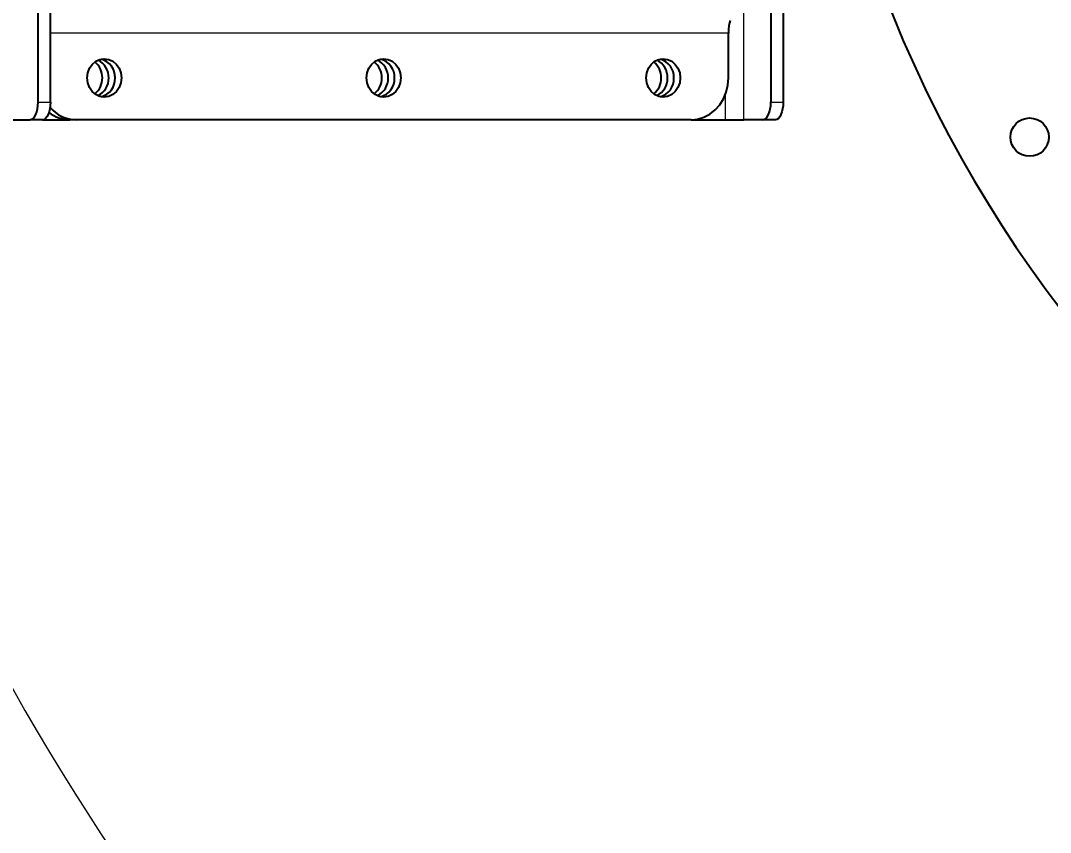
# Model space of a CAD drawing. Header units: millimetres. Extents: x 0 to 594, y -1 to 420.
# Drawn here: x 181.35 to 196.12, y 54.49 to 66.14 of the extents above; entities that cross this region are included whole.
import ezdxf

# ---------------------------------------------------------------- set-up
doc = ezdxf.new("R2010")
doc.units = ezdxf.units.MM
doc.linetypes.add('SLD-Осевая', pattern=[19.05, 15.24, -1.27, 1.27, -1.27])
doc.linetypes.add('SLD-Сплошная', pattern=[0])
doc.styles.add('SLDTEXTSTYLE1', font='')
doc.styles.get('SLDTEXTSTYLE1').set_extended_font_data('ГОСТ тип А', italic=True)
doc.dimstyles.new('SLDDIMSTYLE2', dxfattribs={"dimtxt": 3.5, "dimasz": 3, "dimexe": 0, "dimexo": 0.0625, "dimgap": 0.875, "dimtad": 0, "dimtih": 1, "dimtoh": 1, "dimdec": 0, "dimlfac": 20, "dimrnd": 1e-09, "dimzin": 12, "dimdsep": 46, "dimtxsty": 'SLDTEXTSTYLE1', "dimsah": 1, "dimcen": 0, "dimadec": 0, "dimazin": 3, "dimtfac": 1, "dimtmove": 0, "dimatfit": 3, "dimfxl": 1, "dimfrac": 2, "dimtolj": 1, "dimtzin": 12, "dimarcsym": 0})
doc.dimstyles.new('SLDDIMSTYLE3', dxfattribs={"dimtxt": 3.5, "dimasz": 3, "dimexe": 0, "dimexo": 0.0625, "dimgap": 0.875, "dimtad": 2, "dimdec": 0, "dimlfac": 20, "dimrnd": 1e-09, "dimzin": 12, "dimdsep": 46, "dimtxsty": 'SLDTEXTSTYLE1', "dimsah": 1, "dimcen": 0.09, "dimadec": 0, "dimazin": 3, "dimtfac": 1, "dimtofl": 0, "dimtmove": 0, "dimatfit": 3, "dimfxl": 1, "dimfrac": 2, "dimtolj": 1, "dimtzin": 12, "dimarcsym": 0})

# ---------------------------------------------------------------- blocks, each defined once
blk = doc.blocks.new('*D34')
at = {"color": 0, "linetype": 'SLD-Сплошная', "lineweight": -2, "transparency": 16777216}
for p, q in [((164.557, 116.734), (167.557, 116.734)), ((167.557, 116.734), (238.378, 44.63))]:
    blk.add_line(p, q, dxfattribs=at)
at = {"color": 0, "linetype": 'SLD-Сплошная', "transparency": 16777216}
blk.add_solid([(238.735, 44.981), (238.021, 44.28), (240.48, 42.49)], dxfattribs=at)
at = {"layer": 'Defpoints', "color": 0, "linetype": 'SLD-Сплошная', "transparency": 16777216}
for p in [(180.609, 103.446), (240.48, 42.49)]:
    blk.add_point(p, dxfattribs=at)
at = {"color": 0, "linetype": 'SLD-Сплошная', "lineweight": 18, "transparency": 16777216, "insert": (144.515, 118.484), "char_height": 3.5, "attachment_point": 1, "style": 'SLDTEXTSTYLE1'}
blk.add_mtext('\\A1;∅1709.*', dxfattribs=at)
blk = doc.blocks.new('*D35')
at = {"color": 0, "linetype": 'SLD-Сплошная', "lineweight": -2, "transparency": 16777216}
for p, q in [((191.912, 115.349), (275.298, 115.349)), ((275.298, 112.349), (275.298, 33.588)), ((191.912, 30.588), (275.298, 30.588))]:
    blk.add_line(p, q, dxfattribs=at)
at = {"color": 0, "linetype": 'SLD-Сплошная', "transparency": 16777216}
for points in [[(274.798, 112.349), (275.798, 112.349), (275.298, 115.349)], [(274.798, 33.588), (275.798, 33.588), (275.298, 30.588)]]:
    blk.add_solid(points, dxfattribs=at)
at = {"layer": 'Defpoints', "color": 0, "linetype": 'SLD-Сплошная', "transparency": 16777216}
for p in [(191.85, 115.349), (191.85, 30.588), (275.298, 30.588)]:
    blk.add_point(p, dxfattribs=at)
at = {"color": 0, "linetype": 'SLD-Сплошная', "lineweight": 18, "transparency": 16777216, "insert": (276.173, 71.763), "char_height": 3.5, "attachment_point": 2, "rotation": 90, "style": 'SLDTEXTSTYLE1'}
blk.add_mtext('\\A1;1695*', dxfattribs=at)

msp = doc.modelspace()

# ---------------------------------------------------------------- linework, layer by layer
at = {"color": 7, "linetype": 'SLD-Сплошная', "lineweight": 25}
for p, q in [((181.5952, 64.9681), (181.5952, 80.9681)), ((181.7734, 64.9681), (181.7734, 80.9681)), ((192.2873, 67.8233), (192.2873, 64.9681)), ((192.1091, 67.4304), (192.1091, 64.9681)), ((191.5004, 65.3181), (191.5004, 65.9582)), ((181.2093, 64.7181), (181.4817, 64.7181)), ((181.6599, 64.7181), (181.4817, 64.7181)), ((181.6599, 64.7181), (182.0541, 64.7181)), ((182.1449, 64.7181), (182.0541, 64.7181)), ((190.9658, 64.7181), (182.1449, 64.7181)), ((190.9658, 64.7181), (191.4542, 64.7181)), ((191.4542, 64.7181), (191.7232, 64.7181)), ((191.9956, 64.7181), (191.7232, 64.7181)), ((192.1738, 64.7181), (191.9956, 64.7181))]:
    msp.add_line(p, q, dxfattribs=at)
at = {"color": 8, "linetype": 'SLD-Сплошная', "lineweight": 18}
for p, q in [((191.7232, 64.7181), (191.7232, 66.5794)), ((191.5004, 65.9582), (181.7734, 65.9582)), ((191.4542, 65.074), (191.4542, 64.7181)), ((181.5952, 64.9681), (181.7734, 64.9681)), ((192.1091, 64.9681), (192.2873, 64.9681))]:
    msp.add_line(p, q, dxfattribs=at)
at = {"color": 7, "linetype": 'SLD-Сплошная', "lineweight": 25, "flags": 128}
for points in [[(182.7908, 65.3181), (182.7825, 65.2469), (182.758, 65.1806), (182.7191, 65.1237), (182.6683, 65.08), (182.6092, 65.0525), (182.5458, 65.0431), (182.4824, 65.0525), (182.4233, 65.08), (182.3726, 65.1237), (182.3336, 65.1806), (182.3091, 65.2469), (182.3008, 65.3181), (182.3091, 65.3893), (182.3336, 65.4556), (182.3726, 65.5126), (182.4233, 65.5563), (182.4824, 65.5838), (182.5458, 65.5931), (182.6092, 65.5838), (182.6683, 65.5563), (182.7191, 65.5126), (182.758, 65.4556), (182.7825, 65.3893), (182.7908, 65.3181)], [(186.8004, 65.3181), (186.792, 65.2469), (186.7675, 65.1806), (186.7286, 65.1237), (186.6779, 65.08), (186.6188, 65.0525), (186.5553, 65.0431), (186.4919, 65.0525), (186.4328, 65.08), (186.3821, 65.1237), (186.3431, 65.1806), (186.3187, 65.2469), (186.3103, 65.3181), (186.3187, 65.3893), (186.3431, 65.4556), (186.3821, 65.5126), (186.4328, 65.5563), (186.4919, 65.5838), (186.5553, 65.5931), (186.6188, 65.5838), (186.6779, 65.5563), (186.7286, 65.5126), (186.7675, 65.4556), (186.792, 65.3893), (186.8004, 65.3181)], [(190.8099, 65.3181), (190.8016, 65.2469), (190.7771, 65.1806), (190.7381, 65.1237), (190.6874, 65.08), (190.6283, 65.0525), (190.5649, 65.0431), (190.5015, 65.0525), (190.4424, 65.08), (190.3916, 65.1237), (190.3527, 65.1806), (190.3282, 65.2469), (190.3199, 65.3181), (190.3282, 65.3893), (190.3527, 65.4556), (190.3916, 65.5126), (190.4424, 65.5563), (190.5015, 65.5838), (190.5649, 65.5931), (190.6283, 65.5838), (190.6874, 65.5563), (190.7381, 65.5126), (190.7771, 65.4556), (190.8016, 65.3893), (190.8099, 65.3181)], [(190.9658, 64.7181), (191.0587, 64.7272), (191.1487, 64.7543), (191.2331, 64.7985), (191.3095, 64.8585), (191.3754, 64.9324), (191.4288, 65.0181), (191.4682, 65.1129), (191.4923, 65.2139), (191.5004, 65.3181)], [(181.4817, 64.7181), (181.5038, 64.7229), (181.5251, 64.7372), (181.5448, 64.7603), (181.562, 64.7913), (181.5761, 64.8292), (181.5866, 64.8725), (181.593, 64.9193), (181.5952, 64.9681)], [(181.7734, 64.9681), (181.7712, 64.9193), (181.7648, 64.8725), (181.7543, 64.8292), (181.7402, 64.7913), (181.723, 64.7603), (181.7033, 64.7372), (181.682, 64.7229), (181.6599, 64.7181)], [(191.9956, 64.7181), (192.0177, 64.7229), (192.039, 64.7372), (192.0586, 64.7603), (192.0758, 64.7913), (192.0899, 64.8292), (192.1004, 64.8725), (192.1069, 64.9193), (192.1091, 64.9681)], [(192.2873, 64.9681), (192.2851, 64.9193), (192.2786, 64.8725), (192.2682, 64.8292), (192.254, 64.7913), (192.2368, 64.7603), (192.2172, 64.7372), (192.1959, 64.7229), (192.1738, 64.7181)]]:
    msp.add_lwpolyline(points, dxfattribs=at)
at = {"color": 7, "linetype": 'SLD-Осевая', "lineweight": 18}
msp.add_circle((210.5445, 72.9681), 42.7205, dxfattribs=at)
at = {"color": 7, "linetype": 'SLD-Сплошная', "lineweight": 25}
msp.add_circle((195.8221, 64.4681), 0.275, dxfattribs=at)
for centre, radius, start, end in [((210.5445, 72.9681), 35, 270, 168.46304), ((210.5445, 72.9681), 18, 270, 168.07161), ((210.5445, 72.9681), 18, 193.4934, 270), ((210.5445, 72.9681), 35, 191.53696, 270), ((182.2342, 65.323), 0.2843, 359.01541, 51.89937), ((182.3335, 65.3259), 0.2759, 358.38783, 63.86095), ((182.4341, 65.3305), 0.2662, 357.33226, 75.57501), ((186.2437, 65.323), 0.2843, 359.01541, 51.89937), ((186.343, 65.3259), 0.2759, 358.38783, 63.86095), ((186.4436, 65.3305), 0.2662, 357.33226, 75.57501), ((190.2533, 65.323), 0.2843, 359.01541, 51.89937), ((190.3525, 65.3259), 0.2759, 358.38783, 63.86095), ((190.4532, 65.3305), 0.2662, 357.33226, 75.57501), ((182.2342, 65.3132), 0.2843, 308.10063, 0.98459), ((182.3357, 65.309), 0.2737, 295.85155, 1.89966), ((182.4341, 65.3057), 0.2662, 284.42499, 2.66774), ((186.2437, 65.3132), 0.2843, 308.10063, 0.98459), ((186.3452, 65.309), 0.2737, 295.85155, 1.89966), ((186.4436, 65.3057), 0.2662, 284.42499, 2.66774), ((190.2533, 65.3132), 0.2843, 308.10063, 0.98459), ((190.3547, 65.309), 0.2737, 295.85155, 1.89966), ((190.4532, 65.3057), 0.2662, 284.42499, 2.66774), ((182.1513, 65.2263), 0.5082, 221.06007, 269.27663), ((182.0575, 65.2151), 0.497, 232.11267, 269.6059)]:
    msp.add_arc(centre, radius, start, end, dxfattribs=at)
at = {"color": 8, "linetype": 'SLD-Сплошная', "lineweight": 18}
for start, end in [(270, 165.78423), (194.21577, 270)]:
    msp.add_arc((210.5445, 72.9681), 33.5947, start, end, dxfattribs=at)
at = {"color": 7, "linetype": 'SLD-Сплошная', "lineweight": 25}
msp.add_ellipse((191.5407, 65.9582), major_axis=(0, 0.2), ratio=0.2015387, start_param=0.4182243, end_param=1.5707963, dxfattribs=at)

# ---------------------------------------------------------------- dimensions: what is measured, and where the dimension line sits
at = {"color": 7, "linetype": 'SLD-Сплошная', "lineweight": 18}
dim = msp.add_diameter_dim_2p(p1=(180.6089, 103.4461), p2=(240.4801, 42.4902), text='<>.*', dimstyle='SLDDIMSTYLE2', override={"dimlfac": 20}, dxfattribs=at)
dim.commit()
dim.dimension.update_dxf_attribs({"geometry": '*D34', "text_midpoint": (154.0988, 116.7343), "dimtype": 163})
dim = msp.add_linear_dim(base=(275.2983, 30.5877), p1=(191.8496, 115.3486), p2=(191.8496, 30.5877), angle=90, text='<>*', dimstyle='SLDDIMSTYLE3', override={"dimlfac": 20}, dxfattribs=at)
dim.commit()
dim.dimension.update_dxf_attribs({"geometry": '*D35', "text_midpoint": (275.2983, 71.7629), "dimtype": 160})

doc.saveas('drawing.dxf')
